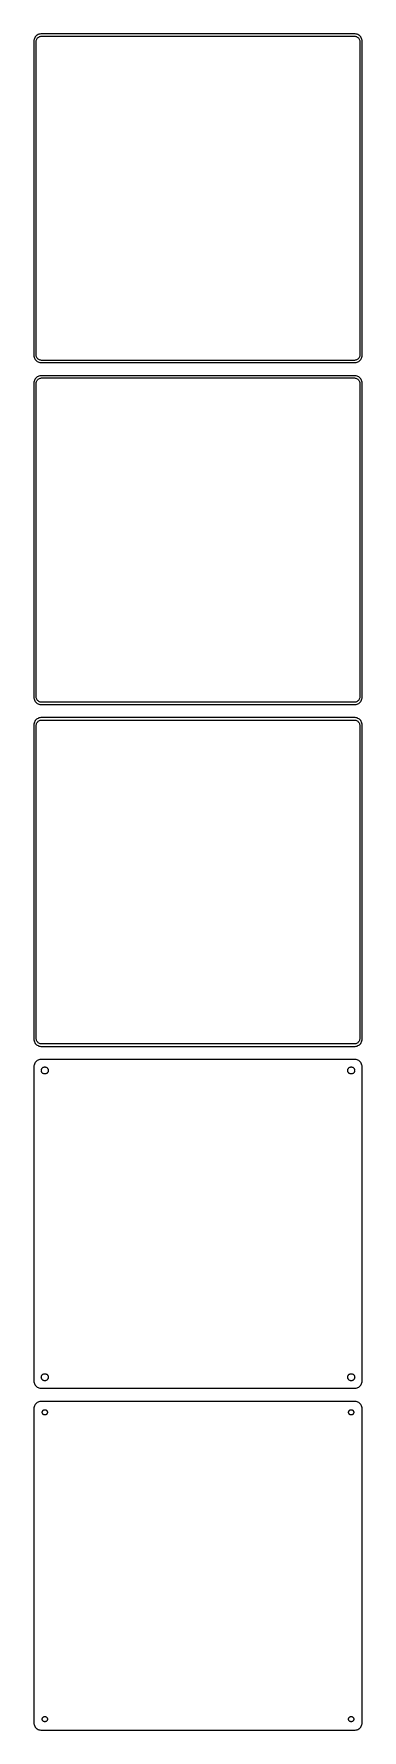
# Model space of a CAD drawing. Header units: metres. Extents: x -112 to 112, y 824 to 1984.
import ezdxf

# ---------------------------------------------------------------- set-up
doc = ezdxf.new("R2010")
doc.units = ezdxf.units.M

msp = doc.modelspace()

# ---------------------------------------------------------------- linework, layer by layer
for p, q in [((-112.461, 1980.13), (-112.5, 1979.5)), ((-112.5, 1979.5), (-112.5, 1764.5)), ((-112.343, 1980.74), (-112.461, 1980.13)), ((-112.149, 1981.34), (-112.343, 1980.74)), ((-111.882, 1981.91), (-112.149, 1981.34)), ((-111.545, 1982.44), (-111.882, 1981.91)), ((-111.145, 1982.92), (-111.545, 1982.44)), ((-110.687, 1983.35), (-111.145, 1982.92)), ((-111, 1979), (-110.968, 1979.5)), ((-111, 1765), (-111, 1979)), ((-110.968, 1979.5), (-110.874, 1979.99)), ((-110.874, 1979.99), (-110.719, 1980.47)), ((-110.719, 1980.47), (-110.505, 1980.93)), ((-110.179, 1983.72), (-110.687, 1983.35)), ((-110.505, 1980.93), (-110.236, 1981.35)), ((-110.236, 1981.35), (-109.916, 1981.74)), ((-109.629, 1984.02), (-110.179, 1983.72)), ((-109.916, 1981.74), (-109.55, 1982.08)), ((-109.045, 1984.26), (-109.629, 1984.02)), ((-109.55, 1982.08), (-109.143, 1982.38)), ((-109.143, 1982.38), (-108.703, 1982.62)), ((-108.437, 1984.41), (-109.045, 1984.26)), ((-108.703, 1982.62), (-108.236, 1982.8)), ((-107.814, 1984.49), (-108.437, 1984.41)), ((-108.236, 1982.8), (-107.75, 1982.93)), ((107.814, 1984.49), (-107.814, 1984.49)), ((-107.75, 1982.93), (-107.251, 1982.99)), ((-107.251, 1982.99), (107.251, 1982.99)), ((107.251, 1982.99), (107.75, 1982.93)), ((107.75, 1982.93), (108.236, 1982.8)), ((108.437, 1984.41), (107.814, 1984.49)), ((108.236, 1982.8), (108.703, 1982.62)), ((109.045, 1984.26), (108.437, 1984.41)), ((108.703, 1982.62), (109.143, 1982.38)), ((109.629, 1984.02), (109.045, 1984.26)), ((109.143, 1982.38), (109.55, 1982.08)), ((109.55, 1982.08), (109.916, 1981.74)), ((110.179, 1983.72), (109.629, 1984.02)), ((109.916, 1981.74), (110.236, 1981.35)), ((110.687, 1983.35), (110.179, 1983.72)), ((110.236, 1981.35), (110.505, 1980.93)), ((110.505, 1980.93), (110.719, 1980.47)), ((111.145, 1982.92), (110.687, 1983.35)), ((110.719, 1980.47), (110.874, 1979.99)), ((110.874, 1979.99), (110.968, 1979.5)), ((110.968, 1979.5), (111, 1979)), ((111, 1979), (111, 1765)), ((111.545, 1982.44), (111.145, 1982.92)), ((111.882, 1981.91), (111.545, 1982.44)), ((112.149, 1981.34), (111.882, 1981.91)), ((112.343, 1980.74), (112.149, 1981.34)), ((112.461, 1980.13), (112.343, 1980.74)), ((112.5, 1979.5), (112.461, 1980.13)), ((112.5, 1764.5), (112.5, 1979.5)), ((-110.968, 1764.5), (-111, 1765)), ((111, 1765), (110.968, 1764.5)), ((-112.5, 1764.5), (-112.461, 1763.87)), ((-112.461, 1763.87), (-112.343, 1763.26)), ((-112.343, 1763.26), (-112.149, 1762.66)), ((-112.149, 1762.66), (-111.882, 1762.09)), ((-111.882, 1762.09), (-111.545, 1761.56)), ((-111.545, 1761.56), (-111.145, 1761.08)), ((-111.145, 1761.08), (-110.687, 1760.65)), ((-110.874, 1764.01), (-110.968, 1764.5)), ((-110.719, 1763.53), (-110.874, 1764.01)), ((-110.505, 1763.07), (-110.719, 1763.53)), ((-110.687, 1760.65), (-110.179, 1760.28)), ((-110.236, 1762.65), (-110.505, 1763.07)), ((-109.916, 1762.26), (-110.236, 1762.65)), ((-110.179, 1760.28), (-109.629, 1759.98)), ((-109.55, 1761.92), (-109.916, 1762.26)), ((-109.629, 1759.98), (-109.045, 1759.74)), ((-109.143, 1761.62), (-109.55, 1761.92)), ((-108.703, 1761.38), (-109.143, 1761.62)), ((-109.045, 1759.74), (-108.437, 1759.59)), ((-108.236, 1761.2), (-108.703, 1761.38)), ((-108.437, 1759.59), (-107.814, 1759.51)), ((-107.75, 1761.07), (-108.236, 1761.2)), ((-107.814, 1759.51), (107.814, 1759.51)), ((-107.251, 1761.01), (-107.75, 1761.07)), ((107.251, 1761.01), (-107.251, 1761.01)), ((107.75, 1761.07), (107.251, 1761.01)), ((108.236, 1761.2), (107.75, 1761.07)), ((107.814, 1759.51), (108.437, 1759.59)), ((108.703, 1761.38), (108.236, 1761.2)), ((108.437, 1759.59), (109.045, 1759.74)), ((109.143, 1761.62), (108.703, 1761.38)), ((109.045, 1759.74), (109.629, 1759.98)), ((109.55, 1761.92), (109.143, 1761.62)), ((109.916, 1762.26), (109.55, 1761.92)), ((109.629, 1759.98), (110.179, 1760.28)), ((110.236, 1762.65), (109.916, 1762.26)), ((110.179, 1760.28), (110.687, 1760.65)), ((110.505, 1763.07), (110.236, 1762.65)), ((110.719, 1763.53), (110.505, 1763.07)), ((110.687, 1760.65), (111.145, 1761.08)), ((110.874, 1764.01), (110.719, 1763.53)), ((110.968, 1764.5), (110.874, 1764.01)), ((111.145, 1761.08), (111.545, 1761.56)), ((111.545, 1761.56), (111.882, 1762.09)), ((111.882, 1762.09), (112.149, 1762.66)), ((112.149, 1762.66), (112.343, 1763.26)), ((112.343, 1763.26), (112.461, 1763.87)), ((112.461, 1763.87), (112.5, 1764.5)), ((-112.461, 1746.13), (-112.5, 1745.5)), ((-112.5, 1745.5), (-112.5, 1530.5)), ((-112.343, 1746.74), (-112.461, 1746.13)), ((-112.149, 1747.34), (-112.343, 1746.74)), ((-111.882, 1747.91), (-112.149, 1747.34)), ((-111.545, 1748.44), (-111.882, 1747.91)), ((-111.145, 1748.92), (-111.545, 1748.44)), ((-110.687, 1749.35), (-111.145, 1748.92)), ((-111, 1745), (-110.968, 1745.5)), ((-111, 1531), (-111, 1745)), ((-110.968, 1745.5), (-110.874, 1745.99)), ((-110.874, 1745.99), (-110.719, 1746.47)), ((-110.719, 1746.47), (-110.505, 1746.93)), ((-110.179, 1749.72), (-110.687, 1749.35)), ((-110.505, 1746.93), (-110.236, 1747.35)), ((-110.236, 1747.35), (-109.916, 1747.74)), ((-109.629, 1750.02), (-110.179, 1749.72)), ((-109.916, 1747.74), (-109.55, 1748.08)), ((-109.045, 1750.26), (-109.629, 1750.02)), ((-109.55, 1748.08), (-109.143, 1748.38)), ((-109.143, 1748.38), (-108.703, 1748.62)), ((-108.437, 1750.41), (-109.045, 1750.26)), ((-108.703, 1748.62), (-108.236, 1748.8)), ((-107.814, 1750.49), (-108.437, 1750.41)), ((-108.236, 1748.8), (-107.75, 1748.93)), ((107.814, 1750.49), (-107.814, 1750.49)), ((-107.75, 1748.93), (-107.251, 1748.99)), ((-107.251, 1748.99), (107.251, 1748.99)), ((107.251, 1748.99), (107.75, 1748.93)), ((107.75, 1748.93), (108.236, 1748.8)), ((108.437, 1750.41), (107.814, 1750.49)), ((108.236, 1748.8), (108.703, 1748.62)), ((109.045, 1750.26), (108.437, 1750.41)), ((108.703, 1748.62), (109.143, 1748.38)), ((109.629, 1750.02), (109.045, 1750.26)), ((109.143, 1748.38), (109.55, 1748.08)), ((109.55, 1748.08), (109.916, 1747.74)), ((110.179, 1749.72), (109.629, 1750.02)), ((109.916, 1747.74), (110.236, 1747.35)), ((110.687, 1749.35), (110.179, 1749.72)), ((110.236, 1747.35), (110.505, 1746.93)), ((110.505, 1746.93), (110.719, 1746.47)), ((111.145, 1748.92), (110.687, 1749.35)), ((110.719, 1746.47), (110.874, 1745.99)), ((110.874, 1745.99), (110.968, 1745.5)), ((110.968, 1745.5), (111, 1745)), ((111, 1745), (111, 1531)), ((111.545, 1748.44), (111.145, 1748.92)), ((111.882, 1747.91), (111.545, 1748.44)), ((112.149, 1747.34), (111.882, 1747.91)), ((112.343, 1746.74), (112.149, 1747.34)), ((112.461, 1746.13), (112.343, 1746.74)), ((112.5, 1745.5), (112.461, 1746.13)), ((112.5, 1530.5), (112.5, 1745.5)), ((-112.5, 1530.5), (-112.461, 1529.87)), ((-112.461, 1529.87), (-112.343, 1529.26)), ((-112.343, 1529.26), (-112.149, 1528.66)), ((-112.149, 1528.66), (-111.882, 1528.09)), ((-111.882, 1528.09), (-111.545, 1527.56)), ((-111.545, 1527.56), (-111.145, 1527.08)), ((-111.145, 1527.08), (-110.687, 1526.65)), ((-110.968, 1530.5), (-111, 1531)), ((-110.874, 1530.01), (-110.968, 1530.5)), ((-110.719, 1529.53), (-110.874, 1530.01)), ((-110.505, 1529.07), (-110.719, 1529.53)), ((-110.687, 1526.65), (-110.179, 1526.28)), ((-110.236, 1528.65), (-110.505, 1529.07)), ((-109.916, 1528.26), (-110.236, 1528.65)), ((-110.179, 1526.28), (-109.629, 1525.98)), ((-109.55, 1527.92), (-109.916, 1528.26)), ((-109.629, 1525.98), (-109.045, 1525.74)), ((-109.143, 1527.62), (-109.55, 1527.92)), ((-108.703, 1527.38), (-109.143, 1527.62)), ((-109.045, 1525.74), (-108.437, 1525.59)), ((-108.236, 1527.2), (-108.703, 1527.38)), ((-108.437, 1525.59), (-107.814, 1525.51)), ((-107.75, 1527.07), (-108.236, 1527.2)), ((-107.814, 1525.51), (107.814, 1525.51)), ((-107.251, 1527.01), (-107.75, 1527.07)), ((107.251, 1527.01), (-107.251, 1527.01)), ((107.75, 1527.07), (107.251, 1527.01)), ((108.236, 1527.2), (107.75, 1527.07)), ((107.814, 1525.51), (108.437, 1525.59)), ((108.703, 1527.38), (108.236, 1527.2)), ((108.437, 1525.59), (109.045, 1525.74)), ((109.143, 1527.62), (108.703, 1527.38)), ((109.045, 1525.74), (109.629, 1525.98)), ((109.55, 1527.92), (109.143, 1527.62)), ((109.916, 1528.26), (109.55, 1527.92)), ((109.629, 1525.98), (110.179, 1526.28)), ((110.236, 1528.65), (109.916, 1528.26)), ((110.179, 1526.28), (110.687, 1526.65)), ((110.505, 1529.07), (110.236, 1528.65)), ((110.719, 1529.53), (110.505, 1529.07)), ((110.687, 1526.65), (111.145, 1527.08)), ((110.874, 1530.01), (110.719, 1529.53)), ((110.968, 1530.5), (110.874, 1530.01)), ((111, 1531), (110.968, 1530.5)), ((111.145, 1527.08), (111.545, 1527.56)), ((111.545, 1527.56), (111.882, 1528.09)), ((111.882, 1528.09), (112.149, 1528.66)), ((112.149, 1528.66), (112.343, 1529.26)), ((112.343, 1529.26), (112.461, 1529.87)), ((112.461, 1529.87), (112.5, 1530.5)), ((-112.461, 1512.13), (-112.5, 1511.5)), ((-112.5, 1511.5), (-112.5, 1296.5)), ((-112.343, 1512.74), (-112.461, 1512.13)), ((-112.149, 1513.34), (-112.343, 1512.74)), ((-111.882, 1513.91), (-112.149, 1513.34)), ((-111.545, 1514.44), (-111.882, 1513.91)), ((-111.145, 1514.92), (-111.545, 1514.44)), ((-110.687, 1515.35), (-111.145, 1514.92)), ((-110.873, 1511), (-110.842, 1511.49)), ((-110.873, 1297), (-110.873, 1511)), ((-110.842, 1511.49), (-110.751, 1511.96)), ((-110.751, 1511.96), (-110.601, 1512.43)), ((-110.179, 1515.72), (-110.687, 1515.35)), ((-110.601, 1512.43), (-110.394, 1512.87)), ((-110.394, 1512.87), (-110.133, 1513.28)), ((-109.629, 1516.02), (-110.179, 1515.72)), ((-110.133, 1513.28), (-109.823, 1513.65)), ((-109.823, 1513.65), (-109.469, 1513.98)), ((-109.045, 1516.26), (-109.629, 1516.02)), ((-109.469, 1513.98), (-109.075, 1514.27)), ((-109.075, 1514.27), (-108.649, 1514.5)), ((-108.437, 1516.41), (-109.045, 1516.26)), ((-108.649, 1514.5), (-108.197, 1514.68)), ((-107.814, 1516.49), (-108.437, 1516.41)), ((-108.197, 1514.68), (-107.726, 1514.8)), ((107.814, 1516.49), (-107.814, 1516.49)), ((-107.726, 1514.8), (-107.243, 1514.86)), ((-107.243, 1514.86), (107.243, 1514.86)), ((107.243, 1514.86), (107.726, 1514.8)), ((107.726, 1514.8), (108.197, 1514.68)), ((108.437, 1516.41), (107.814, 1516.49)), ((108.197, 1514.68), (108.649, 1514.5)), ((109.045, 1516.26), (108.437, 1516.41)), ((108.649, 1514.5), (109.075, 1514.27)), ((109.629, 1516.02), (109.045, 1516.26)), ((109.075, 1514.27), (109.469, 1513.98)), ((109.469, 1513.98), (109.823, 1513.65)), ((110.179, 1515.72), (109.629, 1516.02)), ((109.823, 1513.65), (110.133, 1513.28)), ((110.133, 1513.28), (110.394, 1512.87)), ((110.687, 1515.35), (110.179, 1515.72)), ((110.394, 1512.87), (110.601, 1512.43)), ((110.601, 1512.43), (110.751, 1511.96)), ((111.145, 1514.92), (110.687, 1515.35)), ((110.751, 1511.96), (110.842, 1511.49)), ((110.842, 1511.49), (110.873, 1511)), ((110.873, 1511), (110.873, 1297)), ((111.545, 1514.44), (111.145, 1514.92)), ((111.882, 1513.91), (111.545, 1514.44)), ((112.149, 1513.34), (111.882, 1513.91)), ((112.343, 1512.74), (112.149, 1513.34)), ((112.461, 1512.13), (112.343, 1512.74)), ((112.5, 1511.5), (112.461, 1512.13)), ((112.5, 1296.5), (112.5, 1511.5)), ((-112.5, 1296.5), (-112.461, 1295.87)), ((-112.461, 1295.87), (-112.343, 1295.26)), ((-112.343, 1295.26), (-112.149, 1294.66)), ((-112.149, 1294.66), (-111.882, 1294.09)), ((-111.882, 1294.09), (-111.545, 1293.56)), ((-111.545, 1293.56), (-111.145, 1293.08)), ((-111.145, 1293.08), (-110.687, 1292.65)), ((-110.842, 1296.51), (-110.873, 1297)), ((-110.751, 1296.04), (-110.842, 1296.51)), ((-110.601, 1295.57), (-110.751, 1296.04)), ((-110.687, 1292.65), (-110.179, 1292.28)), ((-110.394, 1295.13), (-110.601, 1295.57)), ((-110.133, 1294.72), (-110.394, 1295.13)), ((-110.179, 1292.28), (-109.629, 1291.98)), ((-109.823, 1294.35), (-110.133, 1294.72)), ((-109.469, 1294.02), (-109.823, 1294.35)), ((-109.629, 1291.98), (-109.045, 1291.74)), ((-109.075, 1293.73), (-109.469, 1294.02)), ((-108.649, 1293.5), (-109.075, 1293.73)), ((-109.045, 1291.74), (-108.437, 1291.59)), ((-108.197, 1293.32), (-108.649, 1293.5)), ((-108.437, 1291.59), (-107.814, 1291.51)), ((-107.726, 1293.2), (-108.197, 1293.32)), ((-107.814, 1291.51), (107.814, 1291.51)), ((-107.243, 1293.14), (-107.726, 1293.2)), ((107.243, 1293.14), (-107.243, 1293.14)), ((107.726, 1293.2), (107.243, 1293.14)), ((108.197, 1293.32), (107.726, 1293.2)), ((107.814, 1291.51), (108.437, 1291.59)), ((108.649, 1293.5), (108.197, 1293.32)), ((108.437, 1291.59), (109.045, 1291.74)), ((109.075, 1293.73), (108.649, 1293.5)), ((109.045, 1291.74), (109.629, 1291.98)), ((109.469, 1294.02), (109.075, 1293.73)), ((109.823, 1294.35), (109.469, 1294.02)), ((109.629, 1291.98), (110.179, 1292.28)), ((110.133, 1294.72), (109.823, 1294.35)), ((110.394, 1295.13), (110.133, 1294.72)), ((110.179, 1292.28), (110.687, 1292.65)), ((110.601, 1295.57), (110.394, 1295.13)), ((110.751, 1296.04), (110.601, 1295.57)), ((110.687, 1292.65), (111.145, 1293.08)), ((110.842, 1296.51), (110.751, 1296.04)), ((110.873, 1297), (110.842, 1296.51)), ((111.145, 1293.08), (111.545, 1293.56)), ((111.545, 1293.56), (111.882, 1294.09)), ((111.882, 1294.09), (112.149, 1294.66)), ((112.149, 1294.66), (112.343, 1295.26)), ((112.343, 1295.26), (112.461, 1295.87)), ((112.461, 1295.87), (112.5, 1296.5)), ((-112.461, 1278.13), (-112.5, 1277.5)), ((-112.5, 1277.5), (-112.5, 1062.5)), ((-112.343, 1278.74), (-112.461, 1278.13)), ((-112.149, 1279.34), (-112.343, 1278.74)), ((-111.882, 1279.91), (-112.149, 1279.34)), ((-111.545, 1280.44), (-111.882, 1279.91)), ((-111.145, 1280.92), (-111.545, 1280.44)), ((-110.687, 1281.35), (-111.145, 1280.92)), ((-110.179, 1281.72), (-110.687, 1281.35)), ((-109.629, 1282.02), (-110.179, 1281.72)), ((-109.045, 1282.26), (-109.629, 1282.02)), ((-108.437, 1282.41), (-109.045, 1282.26)), ((-107.814, 1282.49), (-108.437, 1282.41)), ((107.814, 1282.49), (-107.814, 1282.49)), ((-106.286, 1277.03), (-106.022, 1277.17)), ((-106.022, 1277.17), (-105.742, 1277.28)), ((-105.742, 1277.28), (-105.45, 1277.36)), ((-105.45, 1277.36), (-105.151, 1277.4)), ((-105.151, 1277.4), (-104.849, 1277.4)), ((-104.849, 1277.4), (-104.55, 1277.36)), ((-104.55, 1277.36), (-104.258, 1277.28)), ((-104.258, 1277.28), (-103.978, 1277.17)), ((-103.978, 1277.17), (-103.714, 1277.03)), ((103.714, 1277.03), (103.978, 1277.17)), ((103.978, 1277.17), (104.258, 1277.28)), ((104.258, 1277.28), (104.55, 1277.36)), ((104.55, 1277.36), (104.849, 1277.4)), ((104.849, 1277.4), (105.151, 1277.4)), ((105.151, 1277.4), (105.45, 1277.36)), ((105.45, 1277.36), (105.742, 1277.28)), ((105.742, 1277.28), (106.022, 1277.17)), ((106.022, 1277.17), (106.286, 1277.03)), ((108.437, 1282.41), (107.814, 1282.49)), ((109.045, 1282.26), (108.437, 1282.41)), ((109.629, 1282.02), (109.045, 1282.26)), ((110.179, 1281.72), (109.629, 1282.02)), ((110.687, 1281.35), (110.179, 1281.72)), ((111.145, 1280.92), (110.687, 1281.35)), ((111.545, 1280.44), (111.145, 1280.92)), ((111.882, 1279.91), (111.545, 1280.44)), ((112.149, 1279.34), (111.882, 1279.91)), ((112.343, 1278.74), (112.149, 1279.34)), ((112.461, 1278.13), (112.343, 1278.74)), ((112.5, 1277.5), (112.461, 1278.13)), ((112.5, 1062.5), (112.5, 1277.5)), ((-107.4, 1275), (-107.381, 1275.3)), ((-107.381, 1274.7), (-107.4, 1275)), ((-107.381, 1275.3), (-107.325, 1275.6)), ((-107.325, 1274.4), (-107.381, 1274.7)), ((-107.325, 1275.6), (-107.231, 1275.88)), ((-107.231, 1274.12), (-107.325, 1274.4)), ((-107.231, 1275.88), (-107.103, 1276.16)), ((-107.103, 1273.84), (-107.231, 1274.12)), ((-107.103, 1276.16), (-106.942, 1276.41)), ((-106.942, 1273.59), (-107.103, 1273.84)), ((-106.942, 1276.41), (-106.75, 1276.64)), ((-106.75, 1273.36), (-106.942, 1273.59)), ((-106.75, 1276.64), (-106.53, 1276.85)), ((-106.53, 1273.15), (-106.75, 1273.36)), ((-106.53, 1276.85), (-106.286, 1277.03)), ((-106.286, 1272.97), (-106.53, 1273.15)), ((-106.022, 1272.83), (-106.286, 1272.97)), ((-105.742, 1272.72), (-106.022, 1272.83)), ((-105.45, 1272.64), (-105.742, 1272.72)), ((-105.151, 1272.6), (-105.45, 1272.64)), ((-104.849, 1272.6), (-105.151, 1272.6)), ((-104.55, 1272.64), (-104.849, 1272.6)), ((-104.258, 1272.72), (-104.55, 1272.64)), ((-103.978, 1272.83), (-104.258, 1272.72)), ((-103.714, 1272.97), (-103.978, 1272.83)), ((-103.714, 1277.03), (-103.47, 1276.85)), ((-103.47, 1273.15), (-103.714, 1272.97)), ((-103.47, 1276.85), (-103.25, 1276.64)), ((-103.25, 1273.36), (-103.47, 1273.15)), ((-103.25, 1276.64), (-103.058, 1276.41)), ((-103.058, 1273.59), (-103.25, 1273.36)), ((-103.058, 1276.41), (-102.897, 1276.16)), ((-102.897, 1273.84), (-103.058, 1273.59)), ((-102.897, 1276.16), (-102.769, 1275.88)), ((-102.769, 1274.12), (-102.897, 1273.84)), ((-102.769, 1275.88), (-102.675, 1275.6)), ((-102.675, 1274.4), (-102.769, 1274.12)), ((-102.675, 1275.6), (-102.619, 1275.3)), ((-102.619, 1274.7), (-102.675, 1274.4)), ((-102.619, 1275.3), (-102.6, 1275)), ((-102.6, 1275), (-102.619, 1274.7)), ((102.6, 1275), (102.619, 1275.3)), ((102.619, 1274.7), (102.6, 1275)), ((102.619, 1275.3), (102.675, 1275.6)), ((102.675, 1274.4), (102.619, 1274.7)), ((102.675, 1275.6), (102.769, 1275.88)), ((102.769, 1274.12), (102.675, 1274.4)), ((102.769, 1275.88), (102.897, 1276.16)), ((102.897, 1273.84), (102.769, 1274.12)), ((102.897, 1276.16), (103.058, 1276.41)), ((103.058, 1273.59), (102.897, 1273.84)), ((103.058, 1276.41), (103.25, 1276.64)), ((103.25, 1273.36), (103.058, 1273.59)), ((103.25, 1276.64), (103.47, 1276.85)), ((103.47, 1273.15), (103.25, 1273.36)), ((103.47, 1276.85), (103.714, 1277.03)), ((103.714, 1272.97), (103.47, 1273.15)), ((103.978, 1272.83), (103.714, 1272.97)), ((104.258, 1272.72), (103.978, 1272.83)), ((104.55, 1272.64), (104.258, 1272.72)), ((104.849, 1272.6), (104.55, 1272.64)), ((105.151, 1272.6), (104.849, 1272.6)), ((105.45, 1272.64), (105.151, 1272.6)), ((105.742, 1272.72), (105.45, 1272.64)), ((106.022, 1272.83), (105.742, 1272.72)), ((106.286, 1272.97), (106.022, 1272.83)), ((106.286, 1277.03), (106.53, 1276.85)), ((106.53, 1273.15), (106.286, 1272.97)), ((106.53, 1276.85), (106.75, 1276.64)), ((106.75, 1273.36), (106.53, 1273.15)), ((106.75, 1276.64), (106.942, 1276.41)), ((106.942, 1273.59), (106.75, 1273.36)), ((106.942, 1276.41), (107.103, 1276.16)), ((107.103, 1273.84), (106.942, 1273.59)), ((107.103, 1276.16), (107.231, 1275.88)), ((107.231, 1274.12), (107.103, 1273.84)), ((107.231, 1275.88), (107.325, 1275.6)), ((107.325, 1274.4), (107.231, 1274.12)), ((107.325, 1275.6), (107.381, 1275.3)), ((107.381, 1274.7), (107.325, 1274.4)), ((107.381, 1275.3), (107.4, 1275)), ((107.4, 1275), (107.381, 1274.7)), ((-112.5, 1062.5), (-112.461, 1061.87)), ((-112.461, 1061.87), (-112.343, 1061.26)), ((-112.343, 1061.26), (-112.149, 1060.66)), ((-112.149, 1060.66), (-111.882, 1060.09)), ((-111.882, 1060.09), (-111.545, 1059.56)), ((-111.545, 1059.56), (-111.145, 1059.08)), ((-111.145, 1059.08), (-110.687, 1058.65)), ((-110.687, 1058.65), (-110.179, 1058.28)), ((-110.179, 1058.28), (-109.629, 1057.98)), ((-109.629, 1057.98), (-109.045, 1057.74)), ((-109.045, 1057.74), (-108.437, 1057.59)), ((-108.437, 1057.59), (-107.814, 1057.51)), ((-107.814, 1057.51), (107.814, 1057.51)), ((-107.4, 1065), (-107.381, 1065.3)), ((-107.381, 1064.7), (-107.4, 1065)), ((-107.381, 1065.3), (-107.325, 1065.6)), ((-107.325, 1064.4), (-107.381, 1064.7)), ((-107.325, 1065.6), (-107.231, 1065.88)), ((-107.231, 1064.12), (-107.325, 1064.4)), ((-107.231, 1065.88), (-107.103, 1066.16)), ((-107.103, 1063.84), (-107.231, 1064.12)), ((-107.103, 1066.16), (-106.942, 1066.41)), ((-106.942, 1063.59), (-107.103, 1063.84)), ((-106.942, 1066.41), (-106.75, 1066.64)), ((-106.75, 1063.36), (-106.942, 1063.59)), ((-106.75, 1066.64), (-106.53, 1066.85)), ((-106.53, 1063.15), (-106.75, 1063.36)), ((-106.53, 1066.85), (-106.286, 1067.03)), ((-106.286, 1062.97), (-106.53, 1063.15)), ((-106.286, 1067.03), (-106.022, 1067.17)), ((-106.022, 1062.83), (-106.286, 1062.97)), ((-106.022, 1067.17), (-105.742, 1067.28)), ((-105.742, 1062.72), (-106.022, 1062.83)), ((-105.742, 1067.28), (-105.45, 1067.36)), ((-105.45, 1062.64), (-105.742, 1062.72)), ((-105.45, 1067.36), (-105.151, 1067.4)), ((-105.151, 1062.6), (-105.45, 1062.64)), ((-105.151, 1067.4), (-104.849, 1067.4)), ((-104.849, 1062.6), (-105.151, 1062.6)), ((-104.849, 1067.4), (-104.55, 1067.36)), ((-104.55, 1062.64), (-104.849, 1062.6)), ((-104.55, 1067.36), (-104.258, 1067.28)), ((-104.258, 1062.72), (-104.55, 1062.64)), ((-104.258, 1067.28), (-103.978, 1067.17)), ((-103.978, 1062.83), (-104.258, 1062.72)), ((-103.978, 1067.17), (-103.714, 1067.03)), ((-103.714, 1062.97), (-103.978, 1062.83)), ((-103.714, 1067.03), (-103.47, 1066.85)), ((-103.47, 1063.15), (-103.714, 1062.97)), ((-103.47, 1066.85), (-103.25, 1066.64)), ((-103.25, 1063.36), (-103.47, 1063.15)), ((-103.25, 1066.64), (-103.058, 1066.41)), ((-103.058, 1063.59), (-103.25, 1063.36)), ((-103.058, 1066.41), (-102.897, 1066.16)), ((-102.897, 1063.84), (-103.058, 1063.59)), ((-102.897, 1066.16), (-102.769, 1065.88)), ((-102.769, 1064.12), (-102.897, 1063.84)), ((-102.769, 1065.88), (-102.675, 1065.6)), ((-102.675, 1064.4), (-102.769, 1064.12)), ((-102.675, 1065.6), (-102.619, 1065.3)), ((-102.619, 1064.7), (-102.675, 1064.4)), ((-102.619, 1065.3), (-102.6, 1065)), ((-102.6, 1065), (-102.619, 1064.7)), ((102.6, 1065), (102.619, 1065.3)), ((102.619, 1064.7), (102.6, 1065)), ((102.619, 1065.3), (102.675, 1065.6)), ((102.675, 1064.4), (102.619, 1064.7)), ((102.675, 1065.6), (102.769, 1065.88)), ((102.769, 1064.12), (102.675, 1064.4)), ((102.769, 1065.88), (102.897, 1066.16)), ((102.897, 1063.84), (102.769, 1064.12)), ((102.897, 1066.16), (103.058, 1066.41)), ((103.058, 1063.59), (102.897, 1063.84)), ((103.058, 1066.41), (103.25, 1066.64)), ((103.25, 1063.36), (103.058, 1063.59)), ((103.25, 1066.64), (103.47, 1066.85)), ((103.47, 1063.15), (103.25, 1063.36)), ((103.47, 1066.85), (103.714, 1067.03)), ((103.714, 1062.97), (103.47, 1063.15)), ((103.714, 1067.03), (103.978, 1067.17)), ((103.978, 1062.83), (103.714, 1062.97)), ((103.978, 1067.17), (104.258, 1067.28)), ((104.258, 1062.72), (103.978, 1062.83)), ((104.258, 1067.28), (104.55, 1067.36)), ((104.55, 1062.64), (104.258, 1062.72)), ((104.55, 1067.36), (104.849, 1067.4)), ((104.849, 1062.6), (104.55, 1062.64)), ((104.849, 1067.4), (105.151, 1067.4)), ((105.151, 1062.6), (104.849, 1062.6)), ((105.151, 1067.4), (105.45, 1067.36)), ((105.45, 1062.64), (105.151, 1062.6)), ((105.45, 1067.36), (105.742, 1067.28)), ((105.742, 1062.72), (105.45, 1062.64)), ((105.742, 1067.28), (106.022, 1067.17)), ((106.022, 1062.83), (105.742, 1062.72)), ((106.022, 1067.17), (106.286, 1067.03)), ((106.286, 1062.97), (106.022, 1062.83)), ((106.286, 1067.03), (106.53, 1066.85)), ((106.53, 1063.15), (106.286, 1062.97)), ((106.53, 1066.85), (106.75, 1066.64)), ((106.75, 1063.36), (106.53, 1063.15)), ((106.75, 1066.64), (106.942, 1066.41)), ((106.942, 1063.59), (106.75, 1063.36)), ((106.942, 1066.41), (107.103, 1066.16)), ((107.103, 1063.84), (106.942, 1063.59)), ((107.103, 1066.16), (107.231, 1065.88)), ((107.231, 1064.12), (107.103, 1063.84)), ((107.231, 1065.88), (107.325, 1065.6)), ((107.325, 1064.4), (107.231, 1064.12)), ((107.325, 1065.6), (107.381, 1065.3)), ((107.381, 1064.7), (107.325, 1064.4)), ((107.381, 1065.3), (107.4, 1065)), ((107.4, 1065), (107.381, 1064.7)), ((107.814, 1057.51), (108.437, 1057.59)), ((108.437, 1057.59), (109.045, 1057.74)), ((109.045, 1057.74), (109.629, 1057.98)), ((109.629, 1057.98), (110.179, 1058.28)), ((110.179, 1058.28), (110.687, 1058.65)), ((110.687, 1058.65), (111.145, 1059.08)), ((111.145, 1059.08), (111.545, 1059.56)), ((111.545, 1059.56), (111.882, 1060.09)), ((111.882, 1060.09), (112.149, 1060.66)), ((112.149, 1060.66), (112.343, 1061.26)), ((112.343, 1061.26), (112.461, 1061.87)), ((112.461, 1061.87), (112.5, 1062.5)), ((-112.149, 1045.34), (-112.343, 1044.74)), ((-111.882, 1045.91), (-112.149, 1045.34)), ((-111.545, 1046.44), (-111.882, 1045.91)), ((-111.145, 1046.92), (-111.545, 1046.44)), ((-110.687, 1047.35), (-111.145, 1046.92)), ((-110.179, 1047.72), (-110.687, 1047.35)), ((-109.629, 1048.02), (-110.179, 1047.72)), ((-109.045, 1048.26), (-109.629, 1048.02)), ((-108.437, 1048.41), (-109.045, 1048.26)), ((-107.814, 1048.49), (-108.437, 1048.41)), ((107.814, 1048.49), (-107.814, 1048.49)), ((108.437, 1048.41), (107.814, 1048.49)), ((109.045, 1048.26), (108.437, 1048.41)), ((109.629, 1048.02), (109.045, 1048.26)), ((110.179, 1047.72), (109.629, 1048.02)), ((110.687, 1047.35), (110.179, 1047.72)), ((111.145, 1046.92), (110.687, 1047.35)), ((111.545, 1046.44), (111.145, 1046.92)), ((111.882, 1045.91), (111.545, 1046.44)), ((112.149, 1045.34), (111.882, 1045.91)), ((112.343, 1044.74), (112.149, 1045.34)), ((-112.461, 1044.13), (-112.5, 1043.5)), ((-112.5, 1043.5), (-112.5, 828.5)), ((-112.343, 1044.74), (-112.461, 1044.13)), ((-106.8, 1041), (-106.786, 1041.23)), ((-106.786, 1040.77), (-106.8, 1041)), ((-106.786, 1041.23), (-106.743, 1041.45)), ((-106.743, 1040.55), (-106.786, 1040.77)), ((-106.743, 1041.45), (-106.674, 1041.66)), ((-106.674, 1040.34), (-106.743, 1040.55)), ((-106.674, 1041.66), (-106.577, 1041.87)), ((-106.577, 1040.13), (-106.674, 1040.34)), ((-106.577, 1041.87), (-106.456, 1042.06)), ((-106.456, 1039.94), (-106.577, 1040.13)), ((-106.456, 1042.06), (-106.312, 1042.23)), ((-106.312, 1039.77), (-106.456, 1039.94)), ((-106.312, 1042.23), (-106.147, 1042.39)), ((-106.147, 1039.61), (-106.312, 1039.77)), ((-106.147, 1042.39), (-105.964, 1042.52)), ((-105.964, 1039.48), (-106.147, 1039.61)), ((-105.964, 1042.52), (-105.766, 1042.63)), ((-105.766, 1039.37), (-105.964, 1039.48)), ((-105.766, 1042.63), (-105.556, 1042.71)), ((-105.556, 1039.29), (-105.766, 1039.37)), ((-105.556, 1042.71), (-105.337, 1042.77)), ((-105.337, 1039.23), (-105.556, 1039.29)), ((-105.337, 1042.77), (-105.113, 1042.8)), ((-105.113, 1039.2), (-105.337, 1039.23)), ((-105.113, 1042.8), (-104.887, 1042.8)), ((-104.887, 1039.2), (-105.113, 1039.2)), ((-104.887, 1042.8), (-104.663, 1042.77)), ((-104.663, 1039.23), (-104.887, 1039.2)), ((-104.663, 1042.77), (-104.444, 1042.71)), ((-104.444, 1039.29), (-104.663, 1039.23)), ((-104.444, 1042.71), (-104.234, 1042.63)), ((-104.234, 1039.37), (-104.444, 1039.29)), ((-104.234, 1042.63), (-104.036, 1042.52)), ((-104.036, 1039.48), (-104.234, 1039.37)), ((-104.036, 1042.52), (-103.853, 1042.39)), ((-103.853, 1039.61), (-104.036, 1039.48)), ((-103.853, 1042.39), (-103.688, 1042.23)), ((-103.688, 1039.77), (-103.853, 1039.61)), ((-103.688, 1042.23), (-103.544, 1042.06)), ((-103.544, 1039.94), (-103.688, 1039.77)), ((-103.544, 1042.06), (-103.423, 1041.87)), ((-103.423, 1040.13), (-103.544, 1039.94)), ((-103.423, 1041.87), (-103.326, 1041.66)), ((-103.326, 1040.34), (-103.423, 1040.13)), ((-103.326, 1041.66), (-103.257, 1041.45)), ((-103.257, 1040.55), (-103.326, 1040.34)), ((-103.257, 1041.45), (-103.214, 1041.23)), ((-103.214, 1040.77), (-103.257, 1040.55)), ((-103.214, 1041.23), (-103.2, 1041)), ((-103.2, 1041), (-103.214, 1040.77)), ((103.2, 1041), (103.214, 1041.23)), ((103.214, 1040.77), (103.2, 1041)), ((103.214, 1041.23), (103.257, 1041.45)), ((103.257, 1040.55), (103.214, 1040.77)), ((103.257, 1041.45), (103.326, 1041.66)), ((103.326, 1040.34), (103.257, 1040.55)), ((103.326, 1041.66), (103.423, 1041.87)), ((103.423, 1040.13), (103.326, 1040.34)), ((103.423, 1041.87), (103.544, 1042.06)), ((103.544, 1039.94), (103.423, 1040.13)), ((103.544, 1042.06), (103.688, 1042.23)), ((103.688, 1039.77), (103.544, 1039.94)), ((103.688, 1042.23), (103.853, 1042.39)), ((103.853, 1039.61), (103.688, 1039.77)), ((103.853, 1042.39), (104.036, 1042.52)), ((104.036, 1039.48), (103.853, 1039.61)), ((104.036, 1042.52), (104.234, 1042.63)), ((104.234, 1039.37), (104.036, 1039.48)), ((104.234, 1042.63), (104.444, 1042.71)), ((104.444, 1039.29), (104.234, 1039.37)), ((104.444, 1042.71), (104.663, 1042.77)), ((104.663, 1039.23), (104.444, 1039.29)), ((104.663, 1042.77), (104.887, 1042.8)), ((104.887, 1039.2), (104.663, 1039.23)), ((104.887, 1042.8), (105.113, 1042.8)), ((105.113, 1039.2), (104.887, 1039.2)), ((105.113, 1042.8), (105.337, 1042.77)), ((105.337, 1039.23), (105.113, 1039.2)), ((105.337, 1042.77), (105.556, 1042.71)), ((105.556, 1039.29), (105.337, 1039.23)), ((105.556, 1042.71), (105.766, 1042.63)), ((105.766, 1039.37), (105.556, 1039.29)), ((105.766, 1042.63), (105.964, 1042.52)), ((105.964, 1039.48), (105.766, 1039.37)), ((105.964, 1042.52), (106.147, 1042.39)), ((106.147, 1039.61), (105.964, 1039.48)), ((106.147, 1042.39), (106.312, 1042.23)), ((106.312, 1039.77), (106.147, 1039.61)), ((106.312, 1042.23), (106.456, 1042.06)), ((106.456, 1039.94), (106.312, 1039.77)), ((106.456, 1042.06), (106.577, 1041.87)), ((106.577, 1040.13), (106.456, 1039.94)), ((106.577, 1041.87), (106.674, 1041.66)), ((106.674, 1040.34), (106.577, 1040.13)), ((106.674, 1041.66), (106.743, 1041.45)), ((106.743, 1040.55), (106.674, 1040.34)), ((106.743, 1041.45), (106.786, 1041.23)), ((106.786, 1040.77), (106.743, 1040.55)), ((106.786, 1041.23), (106.8, 1041)), ((106.8, 1041), (106.786, 1040.77)), ((112.461, 1044.13), (112.343, 1044.74)), ((112.5, 1043.5), (112.461, 1044.13)), ((112.5, 828.5), (112.5, 1043.5)), ((-112.5, 828.5), (-112.461, 827.873)), ((-112.461, 827.873), (-112.343, 827.257)), ((-112.343, 827.257), (-112.149, 826.659)), ((-112.149, 826.659), (-111.882, 826.091)), ((-111.882, 826.091), (-111.545, 825.561)), ((-111.545, 825.561), (-111.145, 825.077)), ((-111.145, 825.077), (-110.687, 824.647)), ((-110.687, 824.647), (-110.179, 824.278)), ((-106.8, 831), (-106.786, 831.226)), ((-106.786, 830.774), (-106.8, 831)), ((-106.786, 831.226), (-106.743, 831.448)), ((-106.743, 830.552), (-106.786, 830.774)), ((-106.743, 831.448), (-106.674, 831.663)), ((-106.674, 830.337), (-106.743, 830.552)), ((-106.674, 831.663), (-106.577, 831.867)), ((-106.577, 830.133), (-106.674, 830.337)), ((-106.577, 831.867), (-106.456, 832.058)), ((-106.456, 829.942), (-106.577, 830.133)), ((-106.456, 832.058), (-106.312, 832.232)), ((-106.312, 829.768), (-106.456, 829.942)), ((-106.312, 832.232), (-106.147, 832.387)), ((-106.147, 829.613), (-106.312, 829.768)), ((-106.147, 832.387), (-105.964, 832.52)), ((-105.964, 829.48), (-106.147, 829.613)), ((-105.964, 832.52), (-105.766, 832.629)), ((-105.766, 829.371), (-105.964, 829.48)), ((-105.766, 832.629), (-105.556, 832.712)), ((-105.556, 829.288), (-105.766, 829.371)), ((-105.556, 832.712), (-105.337, 832.768)), ((-105.337, 829.232), (-105.556, 829.288)), ((-105.337, 832.768), (-105.113, 832.796)), ((-105.113, 829.204), (-105.337, 829.232)), ((-105.113, 832.796), (-104.887, 832.796)), ((-104.887, 829.204), (-105.113, 829.204)), ((-104.887, 832.796), (-104.663, 832.768)), ((-104.663, 829.232), (-104.887, 829.204)), ((-104.663, 832.768), (-104.444, 832.712)), ((-104.444, 829.288), (-104.663, 829.232)), ((-104.444, 832.712), (-104.234, 832.629)), ((-104.234, 829.371), (-104.444, 829.288)), ((-104.234, 832.629), (-104.036, 832.52)), ((-104.036, 829.48), (-104.234, 829.371)), ((-104.036, 832.52), (-103.853, 832.387)), ((-103.853, 829.613), (-104.036, 829.48)), ((-103.853, 832.387), (-103.688, 832.232)), ((-103.688, 829.768), (-103.853, 829.613)), ((-103.688, 832.232), (-103.544, 832.058)), ((-103.544, 829.942), (-103.688, 829.768)), ((-103.544, 832.058), (-103.423, 831.867)), ((-103.423, 830.133), (-103.544, 829.942)), ((-103.423, 831.867), (-103.326, 831.663)), ((-103.326, 830.337), (-103.423, 830.133)), ((-103.326, 831.663), (-103.257, 831.448)), ((-103.257, 830.552), (-103.326, 830.337)), ((-103.257, 831.448), (-103.214, 831.226)), ((-103.214, 830.774), (-103.257, 830.552)), ((-103.214, 831.226), (-103.2, 831)), ((-103.2, 831), (-103.214, 830.774)), ((103.2, 831), (103.214, 831.226)), ((103.214, 830.774), (103.2, 831)), ((103.214, 831.226), (103.257, 831.448)), ((103.257, 830.552), (103.214, 830.774)), ((103.257, 831.448), (103.326, 831.663)), ((103.326, 830.337), (103.257, 830.552)), ((103.326, 831.663), (103.423, 831.867)), ((103.423, 830.133), (103.326, 830.337)), ((103.423, 831.867), (103.544, 832.058)), ((103.544, 829.942), (103.423, 830.133)), ((103.544, 832.058), (103.688, 832.232)), ((103.688, 829.768), (103.544, 829.942)), ((103.688, 832.232), (103.853, 832.387)), ((103.853, 829.613), (103.688, 829.768)), ((103.853, 832.387), (104.036, 832.52)), ((104.036, 829.48), (103.853, 829.613)), ((104.036, 832.52), (104.234, 832.629)), ((104.234, 829.371), (104.036, 829.48)), ((104.234, 832.629), (104.444, 832.712)), ((104.444, 829.288), (104.234, 829.371)), ((104.444, 832.712), (104.663, 832.768)), ((104.663, 829.232), (104.444, 829.288)), ((104.663, 832.768), (104.887, 832.796)), ((104.887, 829.204), (104.663, 829.232)), ((104.887, 832.796), (105.113, 832.796)), ((105.113, 829.204), (104.887, 829.204)), ((105.113, 832.796), (105.337, 832.768)), ((105.337, 829.232), (105.113, 829.204)), ((105.337, 832.768), (105.556, 832.712)), ((105.556, 829.288), (105.337, 829.232)), ((105.556, 832.712), (105.766, 832.629)), ((105.766, 829.371), (105.556, 829.288)), ((105.766, 832.629), (105.964, 832.52)), ((105.964, 829.48), (105.766, 829.371)), ((105.964, 832.52), (106.147, 832.387)), ((106.147, 829.613), (105.964, 829.48)), ((106.147, 832.387), (106.312, 832.232)), ((106.312, 829.768), (106.147, 829.613)), ((106.312, 832.232), (106.456, 832.058)), ((106.456, 829.942), (106.312, 829.768)), ((106.456, 832.058), (106.577, 831.867)), ((106.577, 830.133), (106.456, 829.942)), ((106.577, 831.867), (106.674, 831.663)), ((106.674, 830.337), (106.577, 830.133)), ((106.674, 831.663), (106.743, 831.448)), ((106.743, 830.552), (106.674, 830.337)), ((106.743, 831.448), (106.786, 831.226)), ((106.786, 830.774), (106.743, 830.552)), ((106.786, 831.226), (106.8, 831)), ((106.8, 831), (106.786, 830.774)), ((110.179, 824.278), (110.687, 824.647)), ((110.687, 824.647), (111.145, 825.077)), ((111.145, 825.077), (111.545, 825.561)), ((111.545, 825.561), (111.882, 826.091)), ((111.882, 826.091), (112.149, 826.659)), ((112.149, 826.659), (112.343, 827.257)), ((112.343, 827.257), (112.461, 827.873)), ((112.461, 827.873), (112.5, 828.5)), ((-110.179, 824.278), (-109.629, 823.976)), ((-109.629, 823.976), (-109.045, 823.745)), ((-109.045, 823.745), (-108.437, 823.589)), ((-108.437, 823.589), (-107.814, 823.51)), ((-107.814, 823.51), (107.814, 823.51)), ((107.814, 823.51), (108.437, 823.589)), ((108.437, 823.589), (109.045, 823.745)), ((109.045, 823.745), (109.629, 823.976)), ((109.629, 823.976), (110.179, 824.278))]:
    msp.add_line(p, q)

doc.saveas('drawing.dxf')
